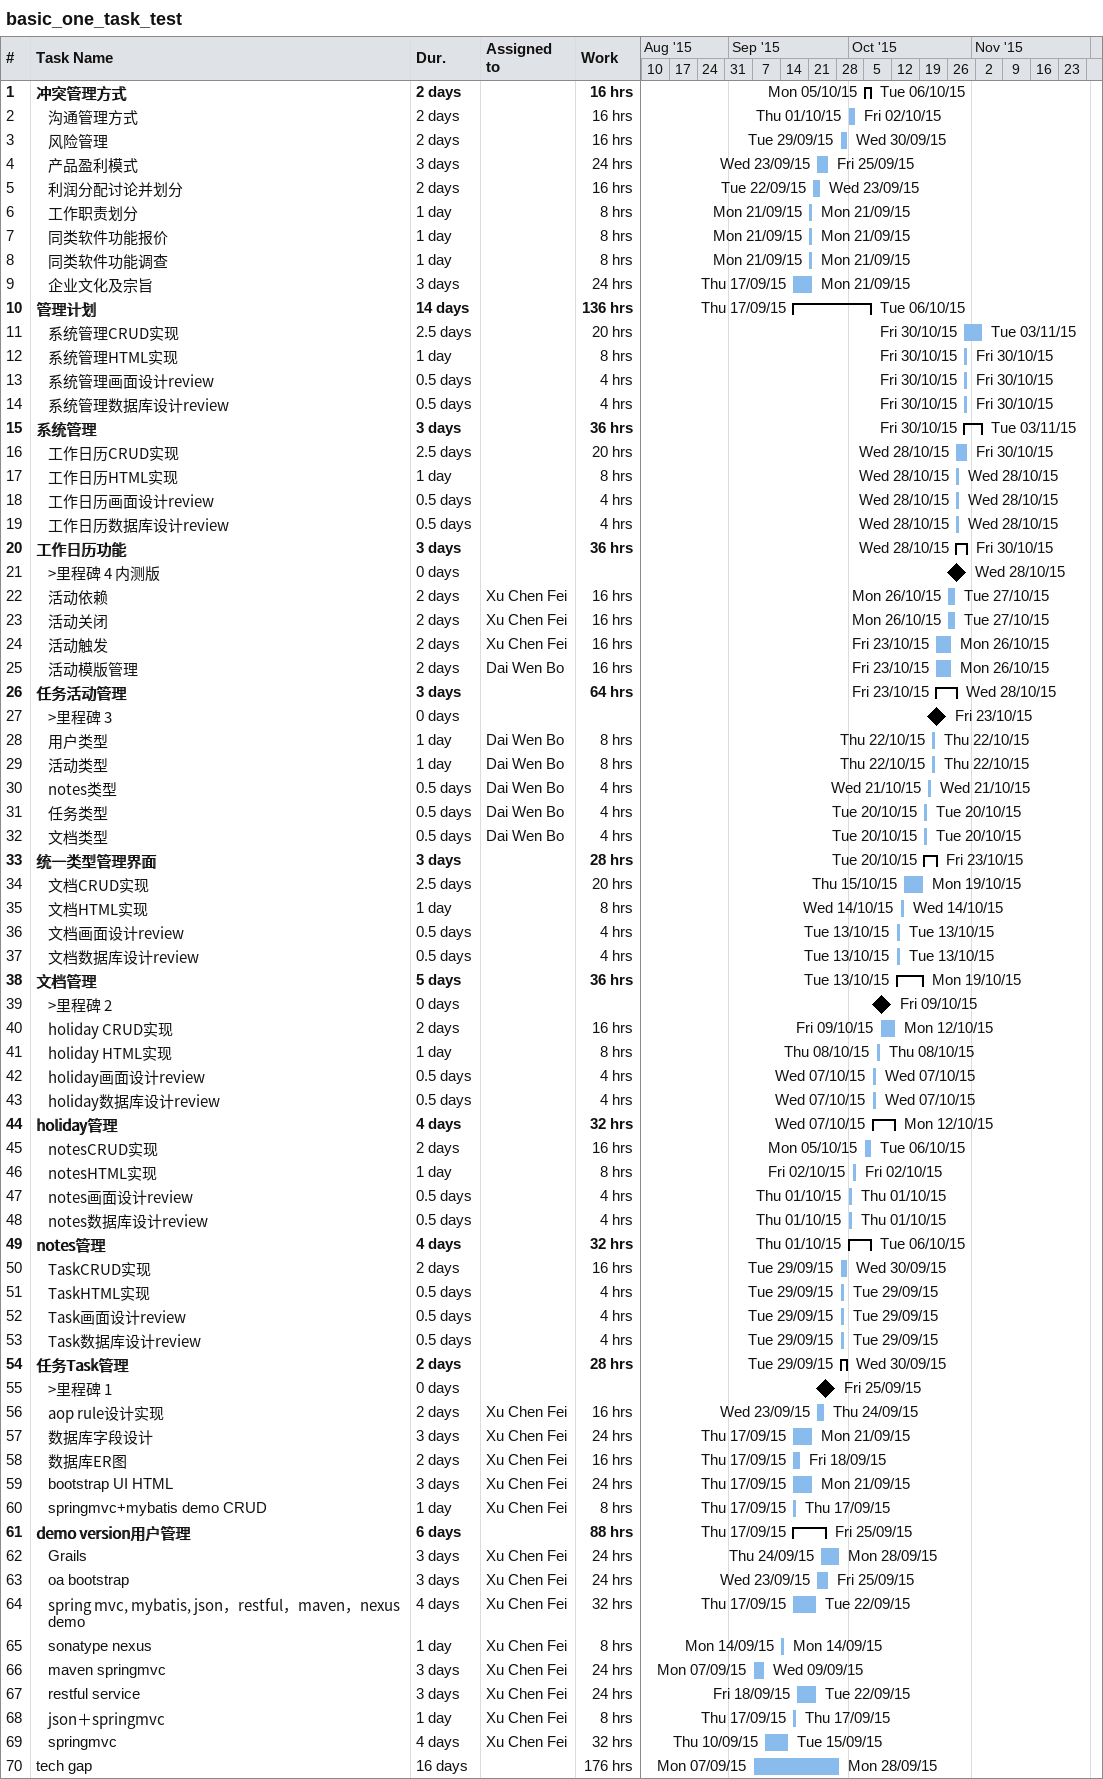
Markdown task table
basic_one_task_test

| ID | Level | Task | Duration | Start | Finish | Resources | Work (h) |
|---|---|---|---|---|---|---|---|
| 1 | 1 | **冲突管理方式** | 2d | 2015-10-05 | 2015-10-06 |  | 16 |
| 2 | 2 | 沟通管理方式 | 2d | 2015-10-01 | 2015-10-02 |  | 16 |
| 3 | 2 | 风险管理 | 2d | 2015-09-29 | 2015-09-30 |  | 16 |
| 4 | 2 | 产品盈利模式 | 3d | 2015-09-23 | 2015-09-25 |  | 24 |
| 5 | 2 | 利润分配讨论并划分 | 2d | 2015-09-22 | 2015-09-23 |  | 16 |
| 6 | 2 | 工作职责划分 | 1d | 2015-09-21 | 2015-09-21 |  | 8 |
| 7 | 2 | 同类软件功能报价 | 1d | 2015-09-21 | 2015-09-21 |  | 8 |
| 8 | 2 | 同类软件功能调查 | 1d | 2015-09-21 | 2015-09-21 |  | 8 |
| 9 | 2 | 企业文化及宗旨 | 3d | 2015-09-17 | 2015-09-21 |  | 24 |
| 10 | 1 | **管理计划** | 14d | 2015-09-17 | 2015-10-06 |  | 136 |
| 11 | 2 | 系统管理CRUD实现 | 2.5d | 2015-10-30 | 2015-11-03 |  | 20 |
| 12 | 2 | 系统管理HTML实现 | 1d | 2015-10-30 | 2015-10-30 |  | 8 |
| 13 | 2 | 系统管理画面设计review | 0.5d | 2015-10-30 | 2015-10-30 |  | 4 |
| 14 | 2 | 系统管理数据库设计review | 0.5d | 2015-10-30 | 2015-10-30 |  | 4 |
| 15 | 1 | **系统管理** | 3d | 2015-10-30 | 2015-11-03 |  | 36 |
| 16 | 2 | 工作日历CRUD实现 | 2.5d | 2015-10-28 | 2015-10-30 |  | 20 |
| 17 | 2 | 工作日历HTML实现 | 1d | 2015-10-28 | 2015-10-28 |  | 8 |
| 18 | 2 | 工作日历画面设计review | 0.5d | 2015-10-28 | 2015-10-28 |  | 4 |
| 19 | 2 | 工作日历数据库设计review | 0.5d | 2015-10-28 | 2015-10-28 |  | 4 |
| 20 | 1 | **工作日历功能** | 3d | 2015-10-28 | 2015-10-30 |  | 36 |
| 21 | 2 | >里程碑 4 内测版 | 0d | 2015-10-28 | 2015-10-28 |  |  |
| 22 | 2 | 活动依赖 | 2d | 2015-10-26 | 2015-10-27 | Xu Chen Fei | 16 |
| 23 | 2 | 活动关闭 | 2d | 2015-10-26 | 2015-10-27 | Xu Chen Fei | 16 |
| 24 | 2 | 活动触发 | 2d | 2015-10-23 | 2015-10-26 | Xu Chen Fei | 16 |
| 25 | 2 | 活动模版管理 | 2d | 2015-10-23 | 2015-10-26 | Dai Wen Bo | 16 |
| 26 | 1 | **任务活动管理** | 3d | 2015-10-23 | 2015-10-28 |  | 64 |
| 27 | 2 | >里程碑 3 | 0d | 2015-10-23 | 2015-10-23 |  |  |
| 28 | 2 | 用户类型 | 1d | 2015-10-22 | 2015-10-22 | Dai Wen Bo | 8 |
| 29 | 2 | 活动类型 | 1d | 2015-10-22 | 2015-10-22 | Dai Wen Bo | 8 |
| 30 | 2 | notes类型 | 0.5d | 2015-10-21 | 2015-10-21 | Dai Wen Bo | 4 |
| 31 | 2 | 任务类型 | 0.5d | 2015-10-20 | 2015-10-20 | Dai Wen Bo | 4 |
| 32 | 2 | 文档类型 | 0.5d | 2015-10-20 | 2015-10-20 | Dai Wen Bo | 4 |
| 33 | 1 | **统一类型管理界面** | 3d | 2015-10-20 | 2015-10-23 |  | 28 |
| 34 | 2 | 文档CRUD实现 | 2.5d | 2015-10-15 | 2015-10-19 |  | 20 |
| 35 | 2 | 文档HTML实现 | 1d | 2015-10-14 | 2015-10-14 |  | 8 |
| 36 | 2 | 文档画面设计review | 0.5d | 2015-10-13 | 2015-10-13 |  | 4 |
| 37 | 2 | 文档数据库设计review | 0.5d | 2015-10-13 | 2015-10-13 |  | 4 |
| 38 | 1 | **文档管理** | 5d | 2015-10-13 | 2015-10-19 |  | 36 |
| 39 | 2 | >里程碑 2 | 0d | 2015-10-09 | 2015-10-09 |  |  |
| 40 | 2 | holiday CRUD实现 | 2d | 2015-10-09 | 2015-10-12 |  | 16 |
| 41 | 2 | holiday HTML实现 | 1d | 2015-10-08 | 2015-10-08 |  | 8 |
| 42 | 2 | holiday画面设计review | 0.5d | 2015-10-07 | 2015-10-07 |  | 4 |
| 43 | 2 | holiday数据库设计review | 0.5d | 2015-10-07 | 2015-10-07 |  | 4 |
| 44 | 1 | **holiday管理** | 4d | 2015-10-07 | 2015-10-12 |  | 32 |
| 45 | 2 | notesCRUD实现 | 2d | 2015-10-05 | 2015-10-06 |  | 16 |
| 46 | 2 | notesHTML实现 | 1d | 2015-10-02 | 2015-10-02 |  | 8 |
| 47 | 2 | notes画面设计review | 0.5d | 2015-10-01 | 2015-10-01 |  | 4 |
| 48 | 2 | notes数据库设计review | 0.5d | 2015-10-01 | 2015-10-01 |  | 4 |
| 49 | 1 | **notes管理** | 4d | 2015-10-01 | 2015-10-06 |  | 32 |
| 50 | 2 | TaskCRUD实现 | 2d | 2015-09-29 | 2015-09-30 |  | 16 |
| 51 | 2 | TaskHTML实现 | 0.5d | 2015-09-29 | 2015-09-29 |  | 4 |
| 52 | 2 | Task画面设计review | 0.5d | 2015-09-29 | 2015-09-29 |  | 4 |
| 53 | 2 | Task数据库设计review | 0.5d | 2015-09-29 | 2015-09-29 |  | 4 |
| 54 | 1 | **任务Task管理** | 2d | 2015-09-29 | 2015-09-30 |  | 28 |
| 55 | 2 | >里程碑 1 | 0d | 2015-09-25 | 2015-09-25 |  |  |
| 56 | 2 | aop rule设计实现 | 2d | 2015-09-23 | 2015-09-24 | Xu Chen Fei | 16 |
| 57 | 2 | 数据库字段设计 | 3d | 2015-09-17 | 2015-09-21 | Xu Chen Fei | 24 |
| 58 | 2 | 数据库ER图 | 2d | 2015-09-17 | 2015-09-18 | Xu Chen Fei | 16 |
| 59 | 2 | bootstrap UI HTML | 3d | 2015-09-17 | 2015-09-21 | Xu Chen Fei | 24 |
| 60 | 2 | springmvc+mybatis demo CRUD | 1d | 2015-09-17 | 2015-09-17 | Xu Chen Fei | 8 |
| 61 | 1 | **demo version用户管理** | 6d | 2015-09-17 | 2015-09-25 |  | 88 |
| 62 | 2 | Grails | 3d | 2015-09-24 | 2015-09-28 | Xu Chen Fei | 24 |
| 63 | 2 | oa bootstrap | 3d | 2015-09-23 | 2015-09-25 | Xu Chen Fei | 24 |
| 64 | 2 | spring mvc, mybatis, json，restful，maven，nexus demo | 4d | 2015-09-17 | 2015-09-22 | Xu Chen Fei | 32 |
| 65 | 2 | sonatype nexus | 1d | 2015-09-14 | 2015-09-14 | Xu Chen Fei | 8 |
| 66 | 2 | maven springmvc | 3d | 2015-09-07 | 2015-09-09 | Xu Chen Fei | 24 |
| 67 | 2 | restful service | 3d | 2015-09-18 | 2015-09-22 | Xu Chen Fei | 24 |
| 68 | 2 | json＋springmvc | 1d | 2015-09-17 | 2015-09-17 | Xu Chen Fei | 8 |
| 69 | 2 | springmvc | 4d | 2015-09-10 | 2015-09-15 | Xu Chen Fei | 32 |
| 70 | 1 | tech gap | 16d | 2015-09-07 | 2015-09-28 |  | 176 |
